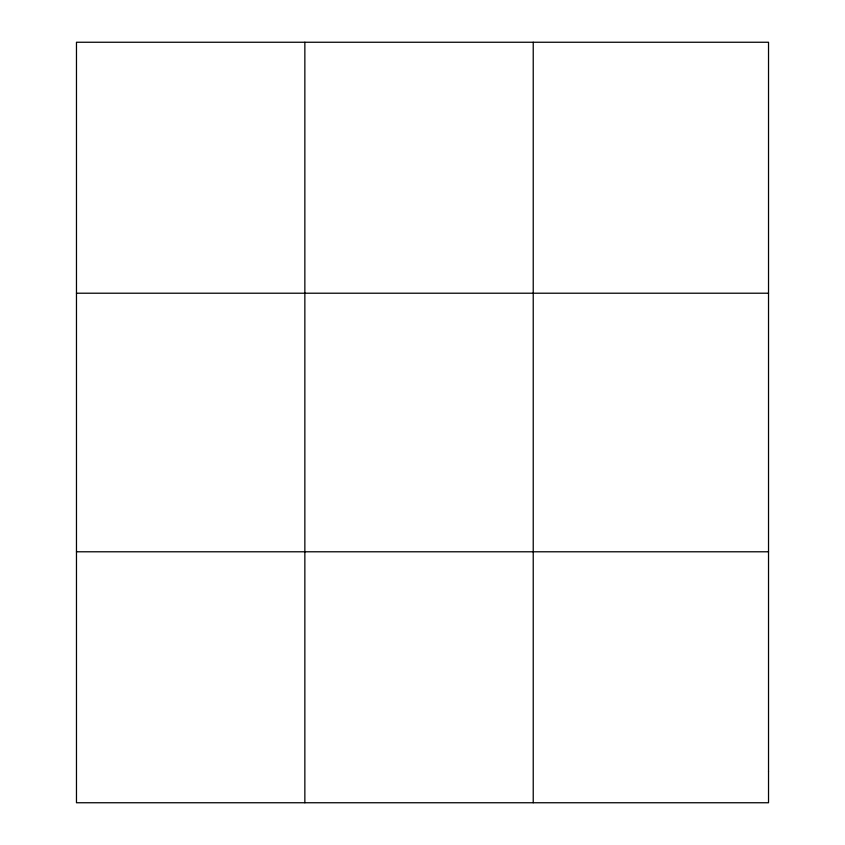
<?xml version="1.0" encoding="UTF-8"?>
<svg xmlns="http://www.w3.org/2000/svg" width="845" height="845" viewBox="0 0 845 845"><rect width="100%" height="100%" fill="white"/><g stroke="black" fill="none" stroke-linecap="round" stroke-linejoin="round"><path stroke-width="1.27" d="M304.855 42.25L304.855 802.75M533.227 42.25L533.227 802.75M76.472 293.215L768.527 293.215M76.472 551.785L768.527 551.785M768.527 771.379L768.527 802.75L76.472 802.75L76.472 42.25L768.527 42.25L768.527 771.379"/></g></svg>
